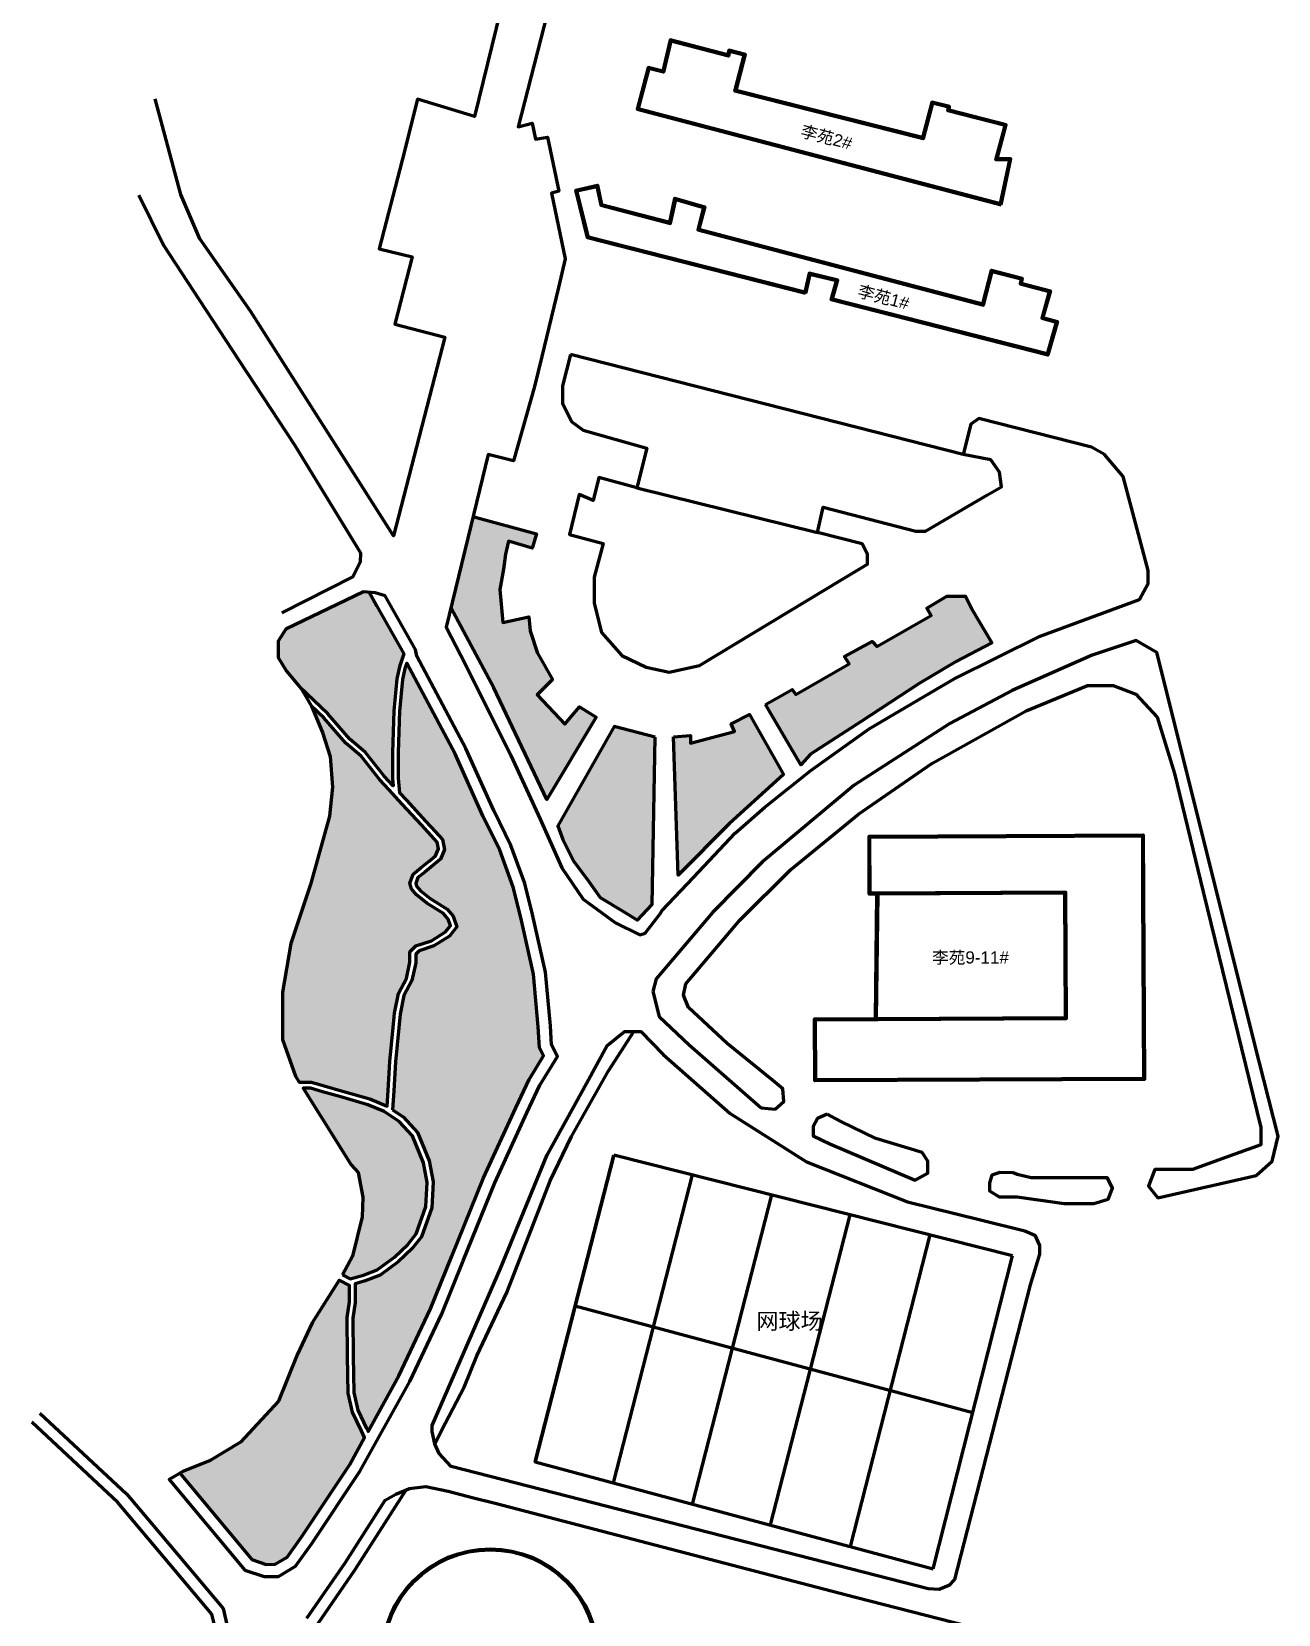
# Model space of a CAD drawing. Header units: millimetres. Extents: x -326080 to 309193, y -226399 to 796887.
# Drawn here: x -1553 to 305347, y 179152 to 568953 of the extents above; entities that cross this region are included whole.
import ezdxf

# ---------------------------------------------------------------- set-up
doc = ezdxf.new("R2010")
doc.units = ezdxf.units.MM
doc.layers.add('wall-floor', color=7, linetype='Continuous')
doc.styles.get("Standard").update_dxf_attribs({"font": 'arial.ttf'})
pattern_1 = [(37.5, (2389.561, 17033.26), (-0.80001565, 24.4706619), [0, -19.304, 0, -21.59, 0, -20.6375]), (7.5, (2389.56, 17033.26), (22.4761642, 35.841255), [0, -10.414, 0, -17.399, 0, -6.6675]), (327.5, (2373.94, 17033.26), (39.5496185, 0.0718592), [0, -6.35, 0, -22.86, 0, -29.845]), (317.5, (2373.94, 17033.26), (38.1778226, 11.1464662), [0, -3.175, 0, -14.986, 0, -17.145])]

msp = doc.modelspace()

# ---------------------------------------------------------------- hatches: boundary and pattern name
at = {"layer": 'wall-floor', "linetype": 'ByBlock', "lineweight": 211, "true_color": 0x58ba48, "transparency": 33554687}
h = msp.add_hatch(dxfattribs=at)
h.set_pattern_fill('AR-SAND', color=85, scale=0.5)
h.set_pattern_definition(pattern_1)
h.paths.add_polyline_path([(121200.791, 421369.864), (120864.766, 424845.35), (114412.517, 423470.2), (113695.6, 431527.436), (114568.165, 436606.052), (115076.929, 440262.939), (115799.618, 443464.825), (121681.13, 441735.662), (122719.04, 445292.804), (107083.523, 449502.886), (106525.315, 447248.326), (101667.492, 427101.71), (112239.974, 407314.105), (125303.365, 379864.009), (137404.861, 400118.15), (133277.933, 402661.55), (129678.529, 398412.214), (122888.536, 405604.526), (126671.397, 409385.879), (122966.125, 415882.048)])
h.paths.add_polyline_path([(151946.465, 395219.762), (141826.563, 397835.084), (128004.259, 373359.634), (129238.388, 370004.13), (131953.486, 364576.111), (135162.237, 360184.346), (138413.854, 355733.91), (143997.095, 352319.408), (147606.165, 350112.236), (151204.448, 353997.16)])
h.paths.add_polyline_path([(175125.558, 400794.088), (170615.501, 398462.232), (171486.412, 396565.658), (160662.289, 393736.337), (160662.289, 395632.919), (156463.269, 395290.914), (157594.107, 361214.045), (170260.942, 373969.157), (183523.599, 385994.583)])
h.paths.add_polyline_path([(216940.154, 408368.66), (226069.948, 413819.433), (234856.989, 418429.232), (229902.59, 426683.267), (228375.763, 429953.74), (223701.803, 429953.74), (218778.569, 426963.594), (219869.162, 425125.905), (206496.534, 417518.311), (205374.792, 418764.204), (198581.962, 415057.677), (199703.72, 413219.989), (186585.474, 405713.485), (185650.675, 406897.085), (179107.135, 403221.7), (187770.519, 388361.225), (190213.23, 390970.249), (202664.882, 399075.894)])
h = msp.add_hatch(dxfattribs=at)
h.set_pattern_fill('AR-SAND', color=85, scale=0.5)
h.set_pattern_definition(pattern_1)
h.paths.add_polyline_path([(76736.447, 216091.245), (80413.501, 222705.675), (79634.27, 224355.154), (77450.052, 228978.715), (76336.634, 233609.972), (76216.021, 242759.875), (76091.214, 252227.944), (76680.446, 256082.093), (76680.446, 260175.91), (74148.465, 261494.726), (67482.863, 250952.546), (63798.087, 243039.368), (59203.711, 231687.433), (49884.768, 221540.507), (42413.613, 217078.723), (35685.902, 214345.945), (34946.785, 213919.301), (52679.553, 192625.87), (56183.786, 191458.259), (58379.141, 191480.593), (61308.886, 193265.032), (64936.83, 198288.421)])
h.paths.add_polyline_path([(101882.748, 267370.029), (109683.175, 286652.606), (117654.249, 303890.313), (120882.233, 310870.935), (124440.051, 316671.121), (123425.913, 318647.74), (123152.204, 323877.543), (121990.59, 336850.579), (118835.831, 350817.386), (116992.221, 358258.845), (113679.289, 367368.639), (109543.156, 375850.225), (102674.644, 391092.72), (94083.72, 407226.299), (90780.106, 413430.418), (90328.024, 412114.886), (89720.66, 409373.778), (88988.428, 401560.181), (88677.5, 391425.554), (88677.5, 385116.665), (89006.378, 381498.195), (90702.623, 379655.191), (95424.067, 374525.251), (97846.368, 371893.373), (99605.397, 369982.154), (100087.667, 367499.444), (99051.668, 365106.099), (97165.345, 363559.93), (95214.288, 361983.455), (93526.14, 360635.556), (93004.321, 359185.47), (93201.249, 358508.294), (94169.888, 357338.857), (96569.733, 355437.847), (100747.992, 352823.49), (102199.338, 351066.215), (103128.614, 348460.137), (101272.902, 346159.971), (97477.173, 343790.816), (93825.029, 342599.701), (92982.032, 341720.672), (92982.032, 339647.26), (92035.192, 335247.911), (90092.401, 331574.281), (89125.252, 326995.093), (88795.817, 323563.887), (87993.165, 315203.907), (87575.332, 308121.258), (87298.966, 303436.611), (89926.896, 301670.641), (93448.542, 297844.301), (96331.593, 290822.117), (97311.555, 285642.007), (96962.455, 279311.602), (94395.077, 272109.283), (92122.255, 269248.273), (88694.464, 265951.77), (84254.925, 262713.846), (80580.499, 261281.456), (78080.446, 260572.767), (78080.446, 255975.693), (77492.617, 252130.722), (77615.899, 242778.328), (77734.449, 233784.988), (78777.539, 229446.258), (80900.126, 224953.157), (81250.547, 224211.386), (88847.676, 237877.402), (96630.451, 254386.408)])
h.paths.add_polyline_path([(95803.786, 285542.442), (94886.078, 290393.472), (92162.952, 297026.13), (88943.192, 300524.465), (85241.244, 303012.174), (81197.11, 304660.279), (74550.929, 306577.971), (70036.745, 307880.495), (67099.008, 308728.151), (65277.622, 308728.151), (69530.064, 301969.21), (77123.188, 289900.499), (78845.715, 287941.351), (79957.744, 281938.823), (79814.663, 277085.708), (77395.634, 267389.762), (74952.9, 262767.003), (76844.776, 261781.594), (80102.464, 262705.049), (83528.512, 264040.615), (87728.197, 267103.605), (91010.175, 270259.879), (93065.742, 272847.412), (95476.679, 279610.862)])
h.paths.add_polyline_path([(95761.302, 354292.217), (93185.426, 356332.668), (91937.968, 357838.721), (91532.965, 359231.409), (92342.988, 361482.389), (94337.571, 363074.96), (96281.643, 364645.792), (97901.69, 365973.702), (98630.72, 367657.89), (98306.71, 369325.878), (96816.254, 370945.288), (94393.953, 373577.165), (89672.51, 378707.105), (86416.459, 382244.868), (84167.6, 384688.297), (79543.012, 390525.167), (75784.489, 393715.4), (70339.601, 399971.944), (67360.375, 402829.645), (70054.297, 396380.993), (71969.263, 390460.947), (72512.776, 382854.84), (71756.587, 375744.789), (67118.624, 358896.611), (62216.908, 344337.36), (60208.818, 332369.364), (60208.818, 320704.354), (63430.005, 311664.802), (64333.886, 310228.151), (67311.087, 310228.151), (70452.591, 309321.7), (74966.774, 308019.176), (81689.462, 306079.409), (85950.01, 304343.109), (86177.762, 308203.707), (86597.112, 315312.068), (87402.226, 323697.687), (87739.19, 327207.316), (88763.14, 332055.44), (90707.213, 335731.493), (91582.032, 339796.21), (91582.032, 342283.486), (93057.408, 343821.925), (96880.741, 345068.872), (100331.453, 347222.679), (101546.496, 348728.732), (100963.273, 350364.335), (99813.041, 351757.023)])
h.paths.add_polyline_path([(90078.374, 415696.179), (83435.229, 427487.573), (81511.844, 430901.528), (80095.378, 431027.131), (60977.266, 421755.011), (59136.257, 418853.043), (59159.866, 414818.611), (61169.09, 411427.849), (64416.473, 407593.402), (71354.261, 400938.611), (76771.113, 394714.283), (80554.433, 391503.001), (85232.772, 385598.291), (87446.573, 383192.953), (87277.5, 385053.173), (87277.5, 391447.024), (87590.434, 401647.045), (88334.916, 409591.364), (88978.298, 412495.024)])

# ---------------------------------------------------------------- linework, layer by layer
at = {"layer": 'wall-floor', "linetype": 'ByBlock', "lineweight": 211}
for p, q in [((147431.689, 456581.267), (191906.171, 445564.618)), ((206497.898, 356792.53), (206497.853, 356788.701)), ((141799.632, 292274.325), (122424.655, 216705.953)), ((239938.141, 267435.696), (141799.632, 292274.325)), ((161068.817, 287397.339), (141621.779, 211547.906)), ((180566.944, 282462.409), (161046.988, 206328.574)), ((199836.506, 277585.327), (180244.487, 201170.426)), ((219574.147, 272589.776), (199908.315, 195886.981)), ((220352.565, 190393.845), (239938.141, 267435.696)), ((132278.614, 255139.427), (230128.454, 228848.296)), ((122424.655, 216705.953), (220352.565, 190393.845))]:
    msp.add_line(p, q, dxfattribs=at)
for points in [[(73943.172, 786834.081), (79887.144, 764420.727), (85328.101, 743904.126), (93217.434, 711699.866), (99927.909, 685831.774), (110747.28, 644206.299), (107419.884, 643316.26), (119294.565, 596326.987), (107432.418, 548074.284), (93468.492, 552332.762), (89622.49, 537309.794), (84019.593, 515424.176), (92129.679, 513453.528), (87864.404, 496932.147), (100127.094, 493675.246), (87556.739, 444768.588), (52299.597, 500149.935), (39829.288, 517965.464), (35166.793, 528808.604), (28886.666, 552397.187)], [(131628.78, 598078.897), (118235.267, 545493.951), (121643.738, 546393.801), (122457.848, 542441.127), (125438.858, 542936.695), (128192.354, 529675.141), (126422.625, 529135.11), (129764.064, 513026.09), (128143.53, 505976.168), (124010.424, 488966.48), (122219.181, 481594.666), (117028.185, 463260.284), (110867.288, 464785.236), (106525.315, 447248.326), (100505.262, 422281.651), (105323.941, 412907.056), (116419.877, 390692.806), (123623.468, 374989.611), (128978.217, 363015.831), (134232.043, 355325.794), (142150.313, 349436.356), (148192.224, 346472.875), (149482.197, 346905.214), (153046.674, 351606.985), (153653.004, 352461.012), (161364.596, 360651.928), (171659.209, 371586.415), (178956.724, 377923.004), (190226.923, 386992.204), (204579.541, 397253.147), (219793.405, 406170.421), (225543.487, 409540.705), (246745.809, 420083.176), (271201.4, 429134.727), (273317.758, 433070.579), (273317.758, 436268.461), (267165.536, 459391.602), (262581.537, 464825.285), (259382.386, 466596.425), (231623.527, 473680.959), (229654.823, 472254.209), (227729.268, 464808.825)], [(236960.167, 526626.204), (239236.391, 537374.273), (235782.795, 537374.273), (238059.033, 545847.216), (224009.195, 549456.059), (224145.579, 550338.088), (220204.573, 551301.789), (217910.07, 542563.579), (171554.254, 554323.219), (173875.811, 563160.678), (170220.583, 564098.728), (169953.469, 562925.136), (155778.774, 566640.295), (153979.108, 558968.662), (150363.698, 559840.926), (147776.829, 550059.107), (236960.167, 526626.204)], [(188798.799, 504793.929), (135505.999, 518339.037), (132673.445, 529708.203), (137552.396, 530851.164), (138543.431, 526203.133), (155696.003, 521707.508), (156991.975, 527650.883), (163852.996, 525669.758), (162404.562, 520107.367), (232790.971, 501586.771), (234925.516, 509892.264), (242015.25, 508063.529), (241782.562, 506817.842), (248923.57, 504943.511), (247098.941, 498395.948), (250658.58, 497430.288), (248475.015, 489597.129), (195556.033, 503104.517), (196895.756, 507743.5), (189862.179, 509465.188), (188798.799, 504793.929)], [(24795.087, 528713.486), (30884.897, 516348.501), (39734.138, 502842.137), (49451.017, 488011.52), (63110.702, 467163.102), (79367.013, 440627.534), (79336.172, 438326.198), (77542.397, 434665.354), (60015.681, 425849.462)], [(131125.091, 489407.853), (129162.258, 481710.585), (129162.258, 477409.17), (131427.064, 472881.365), (134220.32, 470843.848), (149847.49, 466391.506), (147431.689, 456581.267), (138070.49, 459147.02), (136711.619, 453487.269), (133238.903, 454921.069), (130823.118, 445110.829), (139127.404, 442922.386), (136889.076, 434631.521), (136889.076, 428223.255), (138732.226, 420990.131), (143741.189, 415274.634), (149695.247, 412440.505), (155413.019, 411212.379), (162831.962, 412865.622), (198036.471, 434074.36), (204242.486, 437813.136), (204242.486, 440274.245), (202916.443, 442777.722), (191906.171, 445564.618), (193323.806, 451799.705), (216147.659, 445942.502), (218463.121, 445942.502), (233773.547, 454870.012), (237175.592, 456853.745), (236707.598, 460463.159), (234533.887, 463533.467), (227729.268, 464808.825), (131125.091, 489407.853)], [(107083.523, 449502.886), (122719.04, 445292.804), (121681.13, 441735.662), (115799.618, 443464.825), (115076.929, 440262.939), (114568.165, 436606.052), (113695.6, 431527.436), (114412.517, 423470.2), (120864.766, 424845.35), (121200.791, 421369.864), (122966.125, 415882.048), (126671.397, 409385.879), (122888.536, 405604.526), (129678.529, 398412.214), (133277.933, 402661.55), (137404.861, 400118.15), (125303.365, 379864.009), (112239.974, 407314.105), (101667.492, 427101.71)], [(34946.785, 213919.301), (52679.553, 192625.87), (56183.786, 191458.259), (58379.141, 191480.593), (61308.886, 193265.032), (64936.83, 198288.421), (76736.447, 216091.245), (80413.501, 222705.675), (79634.27, 224355.154), (77450.052, 228978.715), (76336.634, 233609.972), (76216.021, 242759.875), (76091.214, 252227.944), (76680.446, 256082.093), (76680.446, 260175.91), (74148.465, 261494.726), (67482.863, 250952.546), (63798.087, 243039.368), (59203.711, 231687.433), (49884.768, 221540.507), (42413.613, 217078.723), (35685.902, 214345.945), (32310.169, 212397.354), (50920.862, 190049.715), (55712.008, 188453.304), (59234.877, 188489.144), (63386.484, 191017.791), (67404.155, 196580.811), (79301.683, 214531.358), (91518.485, 236507.423), (99379.937, 253183.32), (104663.81, 266244.999), (112436.822, 285459.805), (120377.212, 302631.158), (123531.403, 309452.199), (127879.095, 316540.089), (126388.25, 319445.842), (126145.202, 324089.789), (124960.837, 337316.897), (121755.265, 351508.665), (119865.935, 359134.67), (116444.8, 368541.997), (112259.578, 377124.244), (105369.133, 392415.414), (96731.709, 408636.319), (93275.956, 415126.151), (92911.78, 416778.814), (85469.828, 429988.069), (83022.116, 430767.607), (80095.378, 431027.131), (60977.266, 421755.011), (59136.257, 418853.043), (59159.866, 414818.611), (61169.09, 411427.849), (64950.022, 406963.398), (67360.375, 402829.645), (70054.297, 396380.993), (71969.263, 390460.947), (72512.776, 382854.84), (71756.587, 375744.789), (67118.624, 358896.611), (62216.908, 344337.36), (60208.818, 332369.364), (60208.818, 320704.354), (63430.005, 311664.802), (64333.886, 310228.151), (67311.087, 310228.151), (70452.591, 309321.7), (74966.774, 308019.176), (81689.462, 306079.409), (85950.01, 304343.109), (86177.762, 308203.707), (86597.112, 315312.068), (87402.226, 323697.687), (87739.19, 327207.316), (88763.14, 332055.44), (90707.213, 335731.493), (91582.032, 339796.21), (91582.032, 342283.486), (93057.408, 343821.925), (96880.741, 345068.872), (100331.453, 347222.679), (101546.496, 348728.732), (100963.273, 350364.335), (99813.041, 351757.023), (95761.302, 354292.217), (93185.426, 356332.668), (91937.968, 357838.721), (91532.965, 359231.409), (92342.988, 361482.389), (94337.571, 363074.96), (96281.643, 364645.792), (97901.69, 365973.702), (98630.72, 367657.89), (98306.71, 369325.878), (96816.254, 370945.288), (94393.953, 373577.165), (89672.51, 378707.105), (86416.459, 382244.868), (84167.6, 384688.297), (79543.012, 390525.167), (75784.489, 393715.4), (70339.601, 399971.944), (67360.375, 402829.645)], [(81511.844, 430901.528), (83435.229, 427487.573), (90078.374, 415696.179), (88978.298, 412495.024), (88334.916, 409591.364), (87590.434, 401647.045), (87277.5, 391447.024), (87277.5, 385053.173), (87446.573, 383192.953), (85232.772, 385598.291), (80554.433, 391503.001), (76771.113, 394714.283), (71354.261, 400938.611), (64416.473, 407593.402)], [(179107.135, 403221.7), (185650.675, 406897.085), (186585.474, 405713.485), (199703.72, 413219.989), (198581.962, 415057.677), (205374.792, 418764.204), (206496.534, 417518.311), (219869.162, 425125.905), (218778.569, 426963.594), (223701.803, 429953.74), (228375.763, 429953.74), (229902.59, 426683.267), (234856.989, 418429.232), (226069.948, 413819.433), (216940.154, 408368.66), (202664.882, 399075.894), (190213.23, 390970.249), (187770.519, 388361.225), (179107.135, 403221.7)], [(151372.193, 332592.662), (152883.615, 326398.34), (160289.537, 319448.611), (178009.521, 303929.681), (181466.297, 303595.685), (183642.229, 305455.506), (183389.939, 308607.76), (180898.672, 310625.197), (169678.641, 319711.22), (160110.604, 328636.526), (158912.262, 331662.685), (159511.441, 334436.669), (172755.613, 350086.156), (185311.975, 362584.947), (201962.51, 376234.189), (220048.776, 388677.989), (243284.833, 401662.403), (258372.123, 407952.992), (264665.221, 407952.992), (270232.193, 405775.478), (275557.123, 400130.078), (279752.527, 386258.529), (286865.33, 357134.174), (301052.617, 299042.362), (301052.617, 294813.516), (292599.544, 291748.874), (284206.756, 288706.088), (274930.459, 288706.088), (273397.52, 284571.149), (275656.586, 281748.453), (299860.812, 287232.555), (303814.158, 290781.09), (305347.098, 296910.374), (300667.608, 315298.241), (275404.766, 416042.063), (270371.821, 419009.03), (259515.706, 415425.537), (239857.341, 406709.453), (224472.148, 398530.449), (200892.754, 383391.582), (178372.641, 364480.206), (166093.492, 352104.938), (152194.361, 335673.788), (151372.193, 332592.662)], [(151946.465, 395219.762), (141826.563, 397835.084), (128004.259, 373359.634), (129238.388, 370004.13), (131953.486, 364576.111), (135162.237, 360184.346), (138413.854, 355733.91), (143997.095, 352319.408), (147606.165, 350112.236), (151204.448, 353997.16), (151946.465, 395219.762)], [(156463.269, 395290.914), (160662.289, 395632.919), (160662.289, 393736.337), (171486.412, 396565.658), (170615.501, 398462.232), (175125.558, 400794.088), (183523.599, 385994.583), (170260.942, 373969.157), (157594.107, 361214.045), (156463.269, 395290.914)], [(97668.21, 221174.449), (100266.982, 226170.505), (104926.78, 235128.818), (108054.899, 242797.296), (115432.25, 258419.142), (126076.953, 285891.553), (131365.042, 296815.893), (140442.024, 313014.538), (146684.869, 322721.759)], [(194312.779, 302302.269), (191930.672, 301238.352), (190866.332, 299262.506), (190866.332, 297033.345), (194920.973, 295006.836), (215954.408, 286090.192), (219046.069, 287812.73), (219046.069, 290801.83), (217626.943, 292879.002), (206273.95, 296374.733), (197607.177, 300529.076), (194312.779, 302302.269)], [(240060.159, 287855.864), (236824.265, 288014.415), (234857.345, 287348.469), (234254.583, 285445.766), (234254.583, 283447.921), (236602.2, 281957.471), (241043.619, 281957.471), (252591.323, 280308.453), (259919.672, 280308.453), (263472.814, 281418.368), (264519.707, 284145.584), (263282.466, 286650.815), (260998.298, 286650.815), (255351.354, 286650.815), (249165.08, 286650.815), (244533.312, 286650.815), (241043.619, 287475.32), (240060.159, 287855.864)], [(43678.258, 175581.908), (42835.087, 179183.003), (32363.516, 191622.522), (19644.728, 206731.584), (-1553.273, 226508.489)], [(493.245, 228702.063), (21823.407, 208801.856), (34658.597, 193554.517), (45592.44, 180565.849), (46678.258, 175928.437)], [(66225.969, 178246.58), (75605.767, 191858.11), (85489.854, 207266.061), (88131.271, 208718.256), (91464.164, 210134.116), (95472.496, 210614.263), (100938.415, 209521.517), (107199.359, 207882.397), (112187.504, 206576.498), (201262.847, 183373.602), (283601.935, 162254.435)], [(84946.169, 131881.825), (75302.535, 154897.772), (69929.115, 164552.454), (68120.415, 168268.755), (67593.248, 171767.728), (67960.898, 174401.489), (68898.105, 176837.237), (78104.134, 190196.601), (90680.285, 209801.113)]]:
    msp.add_lwpolyline(points, dxfattribs=at)
for points in [[(237142.777, 526330.077), (239532.541, 537614.273), (236095.78, 537614.273), (238353.772, 546019.3), (224279.621, 549634.388), (224416.394, 550518.937), (220032.371, 551590.969), (217738.386, 542854.734), (171847.874, 554496.335), (174169.26, 563333.146), (170041.311, 564392.512), (169774.479, 563220.156), (155601.369, 566934.899), (153800.612, 559258.612), (150191.711, 560129.306), (147483.347, 549888.073)], [(188978.188, 504500.705), (135307.808, 518141.779), (132381.722, 529886.36), (137736.06, 531140.687), (138747.319, 526397.801), (155514.819, 522003.102), (156812.13, 527952.618), (164144.156, 525835.49), (162697.142, 520278.551), (232618.608, 501880.294), (234752.862, 510184.654), (242292.348, 508239.91), (242059.485, 506993.286), (249220.168, 505113.791), (247395.003, 498564.306), (250954.66, 497598.642), (248643.155, 489306.518), (195256.752, 502933.212), (196595.795, 507569.839), (190042.049, 509174.073)], [(87298.966, 303436.611), (89926.896, 301670.641), (93448.542, 297844.301), (96331.593, 290822.117), (97311.555, 285642.007), (96962.455, 279311.602), (94395.077, 272109.283), (92122.255, 269248.273), (88694.464, 265951.77), (84254.925, 262713.846), (80580.499, 261281.456), (78080.446, 260572.767), (78080.446, 255975.693), (77492.617, 252130.722), (77615.899, 242778.328), (77734.449, 233784.988), (78777.539, 229446.258), (80900.126, 224953.157), (81250.547, 224211.386), (88847.676, 237877.402), (96630.451, 254386.408), (101882.748, 267370.029), (109683.175, 286652.606), (117654.249, 303890.313), (120882.233, 310870.935), (124440.051, 316671.121), (123425.913, 318647.74), (123152.204, 323877.543), (121990.59, 336850.579), (118835.831, 350817.386), (116992.221, 358258.845), (113679.289, 367368.639), (109543.156, 375850.225), (102674.644, 391092.72), (94083.72, 407226.299), (90780.106, 413430.418), (90328.024, 412114.886), (89720.66, 409373.778), (88988.428, 401560.181), (88677.5, 391425.554), (88677.5, 385116.665), (89006.378, 381498.195), (90702.623, 379655.191), (95424.067, 374525.251), (97846.368, 371893.373), (99605.397, 369982.154), (100087.667, 367499.444), (99051.668, 365106.099), (97165.345, 363559.93), (95214.288, 361983.455), (93526.14, 360635.556), (93004.321, 359185.47), (93201.249, 358508.294), (94169.888, 357338.857), (96569.733, 355437.847), (100747.992, 352823.49), (102199.338, 351066.215), (103128.614, 348460.137), (101272.902, 346159.971), (97477.173, 343790.816), (93825.029, 342599.701), (92982.032, 341720.672), (92982.032, 339647.26), (92035.192, 335247.911), (90092.401, 331574.281), (89125.252, 326995.093), (88795.817, 323563.887), (87993.165, 315203.907), (87575.332, 308121.258)], [(272302.207, 325959.006), (272367.025, 310880.389), (191243.051, 310531.664), (191177.202, 325850.28), (206138.008, 325914.591), (206495.056, 356548.687), (204644.371, 356540.731), (204582.953, 370828.471), (272108.081, 371118.739), (272168.467, 357070.997)], [(272062.209, 325957.975), (272125.995, 311119.355), (191482.018, 310772.694), (191418.231, 325611.313), (253173.734, 325876.779), (253039.994, 356988.77), (204883.338, 356781.761), (204823.983, 370589.505), (271869.114, 370877.71), (271928.469, 357069.965)], [(252801.028, 356747.741), (206735.084, 356549.719), (206378.036, 325915.623), (252932.704, 326115.746)], [(140110.38, 319230.276), (144429.178, 322721.759), (148433.764, 322721.759), (153903.413, 317059.018), (170361.232, 302511.633), (189152.886, 290581.01), (214071.32, 280742.548), (232350.043, 276213.727), (242908.029, 273597.831), (245383.208, 272569.665), (246550.368, 270006.729), (246550.368, 267826.327), (244273.433, 260328.785), (225623.353, 187753.337), (224213.842, 186221.861), (221854.421, 185272.339), (219105.741, 185413.793), (101723.37, 215590.31), (98792.66, 218792.22), (97668.21, 221174.449), (97080.803, 224160.621), (97080.803, 225636.933), (113868.566, 264343.303), (125379.3, 292304.201), (134994.541, 309879.334)], [(74952.9, 262767.003), (76844.776, 261781.594), (80102.464, 262705.049), (83528.512, 264040.615), (87728.197, 267103.605), (91010.175, 270259.879), (93065.742, 272847.412), (95476.679, 279610.862), (95803.786, 285542.442), (94886.078, 290393.472), (92162.952, 297026.13), (88943.192, 300524.465), (85241.244, 303012.174), (81197.11, 304660.279), (74550.929, 306577.971), (70036.745, 307880.495), (67099.008, 308728.151), (65277.622, 308728.151), (69530.064, 301969.21), (77123.188, 289900.499), (78845.715, 287941.351), (79957.744, 281938.823), (79814.663, 277085.708), (77395.634, 267389.762)], [(141799.632, 292274.325), (122424.655, 216705.953)]]:
    msp.add_lwpolyline(points, close=True, dxfattribs=at)
for radius in [26561.411, 26321.411]:
    msp.add_circle((111310.016, 168725.354), radius, dxfattribs=at)

# ---------------------------------------------------------------- texts
for s, p in [('李苑2#', (187531.155, 543164.1)), ('李苑1#', (201579.002, 503751.709))]:
    msp.add_text(s, height=3000, rotation=345, dxfattribs=at).set_placement(p)
for s, height, p in [('李苑9-11#', 3000, (220117.804, 339442.922)), ('网球场', 4000, (176836.427, 249396.097))]:
    msp.add_text(s, height=height, dxfattribs=at).set_placement(p)

doc.saveas('drawing.dxf')
